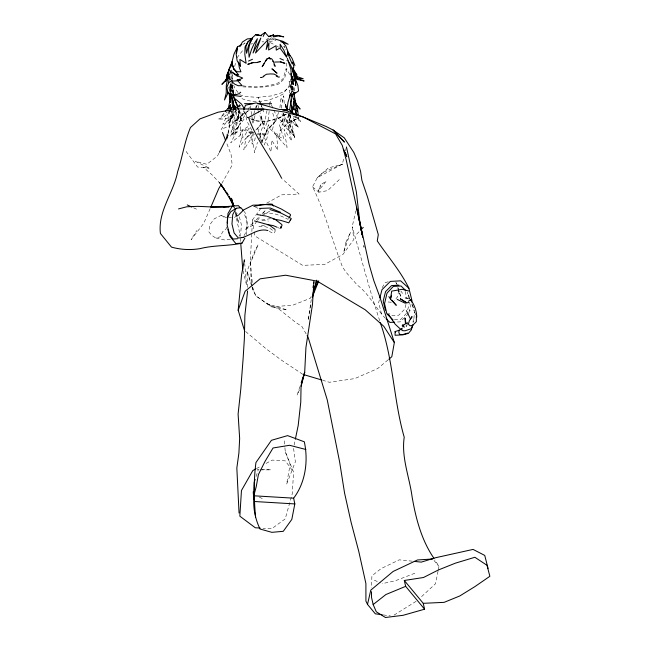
<?xml version="1.0" encoding="UTF-8"?>
<svg xmlns="http://www.w3.org/2000/svg" width="650" height="650" viewBox="0 0 650 650"><rect width="100%" height="100%" fill="white"/><g stroke="black" fill="none" stroke-linecap="round" stroke-linejoin="round"><path stroke-width="0.49" stroke-dasharray="3.25 2.44" d="M232.968 93.844L232.034 88.01L232.066 82.022M289.372 93.039L289.412 90.106L290.241 91.959M288.665 114.603L288.584 118.999L297.359 126.823L292.313 115.513M291.273 80.389L291.127 87.084L292.224 81.12M230.206 94.291L230.604 83.598M292.199 90.334L292.508 82.363M412.157 304.403L414.505 311.959L413.562 322.213M232.611 111.028L232.318 117.024L236.113 110.589M260.942 208.211L252.476 219.911L251.778 232.863M284.919 447.753L285.269 451.709L293.564 472.014L292.313 493.537L285.22 518.887L271.716 528.751L263.023 528.231M269.579 105.544L269.88 100.636L271.229 104.13M251.704 233.878C251.079 250.226 249.251 266.825 251.818 283.067M246.391 234.715L247.138 223.998L244.148 212.542M230.043 92.633L230.409 83.436M256.336 107.892L256.49 105.909L257.652 109.379M291.939 90.269L291.59 80.86M229.832 90.634L230.393 83.696M294.271 90.992L294.442 87.157M230.791 78.739L231.684 69.989L232.668 79.771M279.914 107.697L280.987 97.468L283.701 103.098M232.424 78.796L232.838 74.929M413.002 322.221L413.319 319.467M269.165 111.394L268.125 119.925L264.387 128.919L260.496 112.929M232.107 110.289L230.986 119.202L234.057 112.499M290.794 114.709L290.55 116.626L294.661 137.402L290.981 127.213L286.154 118.536L291.777 141.034L284.082 129.301L287.089 147.355L279.752 139.303L276.559 132.925L277.81 150.231L271.716 140.156L270.985 151.921L262.413 133.396L258.196 140.579M252.688 122.062L253.443 116.553M233.407 111.329L233.009 114.213L228.946 123.492L228.922 115.416L229.759 111.824M239.005 110.752L237.453 121.81L231.002 132.299L234.731 122.769L238.672 114.79L237.412 123.256L230.588 136.134L239.021 125.742L235.779 133.388L230.677 142.854L239.484 136.126L242.572 130.244L242.19 136.419L239.119 147.184L246.098 138.133L243.815 149.776L249.998 140.229L253.191 132.754L252.631 140.619L254.597 152.596L257.465 142.309M398.556 290.493L397.686 296.66L394.266 300.796M311.261 299.553L308.189 320.491L311.212 302.656M228.353 133.689L231.075 115.928L237.421 108.907M255.182 137.759L254.873 139.766L252.2 144.276L249.007 128.131L244.571 135.956L241.418 138.507L240.256 133.624L240.346 122.736L233.578 135.939L232.537 126.311L232.854 117.244L222.787 124.353L228.776 112.474L231.562 111.475M228.004 132.909L230.807 117.349L236.218 110.443M228.946 123.492L231.814 111.54M438.035 571.269L435.549 583.7L420.192 597.903M438.222 570.31L438.994 566.483L434.996 559.951M294.133 445.104L295.149 440.196M405.007 325.658L404.495 327.771M406.941 325.195L406.583 326.852L406.25 325.073M230.457 70.354L230.059 72.199L230.474 70.281M229.84 74.75L230.888 70.029L231.294 78.845M234.691 66.487L235.779 61.815M254.239 231.912L254.824 235.909L302.64 265.354L324.724 264.404L343.07 254.28L353.917 239.338L352.162 226.728L355.842 210.917M385.491 318.394C375.399 307.921 369.143 293.865 357.086 284.919C352.04 278.712 345.922 273.284 342.176 266.126C331.979 239.842 325.114 212.241 312.561 186.834L317.33 177.637L342.379 164.117L343.964 157.446M345.548 150.776L346.223 147.916M407.713 309.863L409.516 302.25M339.308 179.619L327.608 190.612L318.825 192.213L320.548 184.941L326.243 181.114L318.354 191.076L320.548 184.941M288.446 114.676L286.772 121.322L291.127 132.949L282.092 123.557L283.384 118.186L279.346 124.719L283.831 138.612L276.705 135.817L269.108 127.733L275.982 120.486L273.374 124.158L269.108 127.733L266.923 138.393L264.176 144.991L260.959 139.368L258.432 130.772L260.488 124.321L256.279 130.739M405.949 304.428L404.763 309.132L398.734 315.193L391.332 315.599L389.114 313.576M379.381 299.796L378.682 302.551L381.745 315.047M408.907 312.65L411.255 303.469M290.851 78.951L288.892 86.393L282.872 94.153C270.075 101.384 253.232 104.544 239.712 97.597M255.011 115.611L252.964 123.11L251.753 115.57M226.631 226.964L226.102 228.857L222.731 231.668L220.098 236.925L215.394 237.819L211.599 235.162L208.869 231.896L209.869 224.689L214.232 218.822L221.382 215.248L226.801 217.896M278.517 112.336L275.429 122.525L272.358 111.67M253.817 113.799L256.563 104.812M267.028 110.329L264.087 125.491L259.382 114.587M256.076 476.523L258.237 469.893M265.964 132.486L268.531 124.767L266.029 132.998L261.081 143.187L265.964 132.486L274.072 122.525L272.472 129.821L279.467 138.791L280.402 128.399L285.391 118.739L283.221 113.133M299.959 386.547L297.123 395.094L299.926 388.871M229.816 91.593L231.879 85.467M292.622 79.373L289.754 86.434L283.392 92.146L271.7 95.883L258.066 97.346L260.211 102.814M229.003 88.124L230.75 83.98M210.145 208.691L203.702 223.429L191.092 239.671L196.844 230.539M402.976 327.722L403.179 327.283M238.672 114.79L236.015 120.518L236.421 112.353L235.869 110.459L235.999 113.254L233.001 122.501L240.841 116.496L244.782 111.247L247.041 121.347L252.159 130.926M311.114 296.571L310.269 298.326L292.752 305.207L271.602 306.841L255.702 295.766L252.029 287.235M247.561 110.793L241.613 120.705L240.581 110.061M248.007 109.883L250.234 105.324L250.9 109.956M218.912 153.181L217.531 155.894L206.854 164.312L195.284 161.322L209.024 167.984M244.067 235.617L246.504 231.172L247.293 221.772L245.148 212.786L243.929 211.315M238.964 236.356L240.76 233.228L241.386 224.689L239.249 216.369M221.861 183.414L232.172 165.165L231.075 154.529L226.436 142.602M382.135 287.682L385.117 282.75L390.414 281.011M256.937 221.179L254.654 224.331L244.627 229.726L253.549 222.731M257.506 220.391L260.366 216.458M236.966 57.858L243.612 49.294M224.047 113.124L220.927 116.951L227.329 111.897M262.324 214.143L265.59 210.283L261.479 214.191M255.848 130.081L260.951 124.426L261.064 115.789L263.339 125.483L260.471 132.299L260.967 141.213M252.436 131.17L245.83 138.287L253.646 132.039M256.197 219.879L260.821 214.906M406.412 313.398L400.741 319.459L393.023 319.881M356.696 234.171L359.978 230.783M230.344 110.793L224.388 116.691L217.888 119.283L225.981 118.779L235.227 114.628L227.126 121.184L221.089 129.504L244.116 119.112L231.822 134.347L244.156 129.066L249.99 125.434M408.671 313.56L400.278 321.856L395.606 322.108M280.036 130.699L288.113 123.175L297.221 118.633L295.271 116.374M388.058 359.873L377.601 368.607L354.803 378.592L329.339 382.273L322.701 380.283M242.807 44.566L245.009 42.981L243.336 43.826M266.086 39.91L269.287 37.643M269.011 39.479L272.123 37.505M249.194 110.427L243.189 114.173L239.436 122.558L243.474 110.939L247.211 117.154L248.146 117.747L244.27 111.808M266.736 121.477L278.265 118.617L286.471 113.498M394.046 615.103L416.414 601.144M269.693 211.226L262.096 215.532M234.349 217.393L236.056 216.442M266.719 203.141L281.669 194.854L299.073 194.033L282.36 178.921M278.265 118.617L287.316 113.612C276.827 119.567 262.998 124.475 251.436 119.096M256.368 468.626L260.772 466.261M266.061 463.418L272.228 460.094L285.309 460.874L293.564 472.014M250.786 44.289L252.574 43.404M288.113 123.175L297.221 118.633L292.37 115.448M288.665 218.782L287.771 219.188C279.939 215.402 271.391 211.144 262.478 214.086M342.379 164.117L323.416 172.234L317.33 177.637L328.323 167.944L342.834 164.198M414.806 573.259L395.2 580.824L382.119 583.676M264.542 225.079L258.936 226.452C264.095 225.956 269.661 227.094 273.333 231.018L275.389 230.588L274.3 233.082L272.391 233.041L268.653 230.977M234.398 120.786L238.68 119.795L238.176 110.768L238.68 119.795M269.149 40.064L273.78 39.13M228.134 111.767L230.555 111.361M270.489 218.684L260.739 220.139L268.361 221.089M269.181 41.486L275.974 40.601M230.311 239.411L224.274 239.931L215.394 237.819M228.686 217.774L231.522 217.579M391.316 302.258L385.678 301.779M262.007 41.844L263.859 41.819M260.203 469.885L271.026 469.861L257.043 469.357M250.908 118.82L256.433 120.957L267.142 121.144M257.489 133.656L268.19 133.916M257.197 134.412L267.564 134.737M412.279 561.186L399.254 559.837L381.071 568.62L371.906 575.835L371.483 587.876M273.886 39L272.382 38.797L274.146 39.553M383.321 614.924L390.325 615.899M242.694 86.84C254.662 87.571 267.191 87.043 278.549 82.753L283.278 78.39L286.106 68.502L291.338 77.09M242.799 85.816C254.832 87.531 267.751 88.189 279.346 83.72L284.611 78.349L286.991 68.478L286.39 60.141M239.606 94.705L245.399 96.598L258.18 97.346L260.983 104.634M398.572 291.078L397.857 290.818L401.001 292.541M243.23 129.862L254.369 134.322M244.944 129.261L253.776 132.884M247.211 117.154L256.433 120.957M255.556 207.22L258.058 208.309M374.335 580.19L380.388 582.904M277.964 227.638L279.557 228.361M193.586 207.829L197.21 209.479M259.342 497.136L262.982 498.883M270.229 42.608L274.568 44.785M302.77 374.327L281.109 359.905L266.273 348.936L245.269 331.216M221.382 215.248L225.558 218.238M277.176 46.093L278.517 47.149M312.561 186.834L318.825 192.213M220.301 183.755L212.631 175.37L203.466 167.302L209.081 168.131L197.592 167.034L186.111 151.442M295.912 116.431L300.479 121.461L298.058 117.024M220.951 184.446L219.188 182.504L220.358 184.104M434.021 560.487L438.994 566.483M235.178 211.437L237.502 214.256M238.095 92.568L235.024 88.619L233.683 85.191M401.009 291.2L402.577 293.41M284.944 47.759L283.831 46.117L286.154 49.961M232.034 88.01L235.747 93.446M306.15 333.929L301.933 326.527L295.238 322.059L279.134 309.238L266.516 303.501L287.243 309.985L271.602 306.841L255.702 295.766L247.008 271.359L254.8 250.884L258.18 244.652L250.518 262.876L252.566 286.016M231.018 84.281L231.164 87.969L234.325 93.787M273.731 110.272L277.501 117.414L283.164 122.947L282.059 113.921M396.273 282.937L398.036 286.488M288.974 114.294L290.566 117.561L290.461 114.847M414.505 311.959L416 315.274M260.569 103.724L262.364 108.274M262.722 109.184L263.794 111.922M271.57 105.008L272.919 108.501M261.341 105.544L263.096 110.094M285.269 451.709L290.127 464.539L286.577 484.339L295.36 461.784L293.524 448.053M397.971 287.723L398.686 289.608M257.733 104.821L258.96 108.428M294.661 137.402L290.607 125.385L288.966 113.758M395.834 282.051L396.476 283.961M397.751 287.796L400.952 297.359L398.97 290.574M257.936 110.248L258.806 112.848M233.423 93.389L232.204 89.733L231.944 84.5M283.043 113.23L284.619 118.016L285.09 125.401L293.589 135.468L289.372 125.125L288.933 114.644M251.737 286.301L247.008 271.359L247.488 288.007M234.057 206.903L234.943 209.779M235.682 212.615L238.81 223.137L235.714 212.623M379.706 320.661C369.371 289.664 361.343 258.074 352.162 226.728M297.749 117.366L298.773 120.957L298.407 117.211M412.514 304.769L414.253 311.058M291.2 89.391L289.104 81.339L290.851 87.579L290.973 90.326M289.738 115.188L290.989 120.299L298.829 127.936L294.06 120.315L294.019 116.586M243.002 270.619L246.561 285.261L244.733 263.624M405.153 291.484L406.916 298.805M233.643 205.977L234.097 207.935M235.243 212.818L240.378 236.275M407.225 292.037L407.639 293.898M239.184 110.338L240.849 120.364L238.769 108.355M239.428 104.333L240.199 108.152M293.174 81.713L293.702 84.427L293.564 90.569M228.759 87.076L229.539 91.821M251.599 114.628L251.03 110.882M252.444 287.048L252.915 290.038L252.655 287.024M231.164 87.969L231.953 92.974M292.996 89.83L291.842 81.039M363.732 245.31L364.024 247.293L363.764 245.286M291.996 90.147L291.468 80.819M252.476 219.911L254.093 230.912M232.537 84.996L233.594 93.925M232.497 84.947L233.456 93.763M231.392 84.524L232.196 92.227M291.744 80.99L292.638 89.765M284.318 440.838L284.838 446.769M293.54 82.493L293.702 84.427L293.621 81.624M231.018 92.243L230.823 84.508M281.637 108.306L281.499 106.438L283.725 95.867L284.269 104.26M292.646 80.381L292.914 90.439M230.888 84.663L231.002 91.569M240.736 238.233L240.752 242.556M345.93 242.247L343.671 252.428L350.594 231.977L345.93 242.247"/><path stroke-width="0.97" d="M231.579 94.388L234.398 109.306L233.326 108.623L235.137 107.835L235.146 106.226L234.081 106.535L233.545 110.37M231.018 109.208L231.043 107.339M255.58 517.254C253.963 498.964 253.508 480.837 255.946 462.54L271.464 440.294L287.601 435.622L304.314 441.797C308.433 460.793 305.589 482.446 293.637 498.176L294.824 503.921L291.817 519.415L283.27 531.318L271.854 532.334L260.033 529.019C255.198 519.001 253.061 508.064 253.849 496.974M253.898 495.007L254.223 482.211L255.149 479.367M291.972 96.314L292.045 94.323M230.661 109.444L230.774 107.518M227.167 222.958L227.581 217.271L230.717 211.786L236.161 208.309L240.898 207.643L243.328 210.576M291.647 94.006L290.786 102.993L292.004 107.656L297.562 111.337L293.215 108.647L293.516 101.481L295.108 107.624L295.628 112.58L297.082 115.245M244.522 330.582L238.168 310.245L241.597 274.649L244.392 259.854L244.562 261.739M293.898 94.941L294.084 92.966M226.834 138.905L227.305 134.046M232.05 83.712L232.221 81.957L234.707 84.134L238.144 85.719L242.109 85.662L237.071 80.047M229.564 107.965L229.759 106.015M230.149 102.115L230.344 100.173L228.816 92.771M247.593 290.989L244.871 315.348L244.376 338.544L243.141 358.288L240.768 389.415L238.103 414.082L239.655 438.506L238.891 453.148L236.836 468.041L239.054 513.061M402.244 328.258L399.474 330.151L395.094 331.581L395.078 335.286L403.203 334.807L407.721 333.06M291.151 111.832L291.874 106.072M287.016 109.476L287.974 102.432L290.615 93.551L289.445 96.736L292.11 90.813L293.743 92.568L295.392 93.121L298.553 90.968L297.854 85.329L296.01 80.722M236.551 53.462L237.477 46.8L241.662 44.679M313.016 287.592L313.308 285.594M313.601 283.603L313.893 281.604L312.479 304.468L305.939 347.449L304.688 372.312L301.129 386.206M292.256 112.694L293.101 107.047L292.248 112.198L294.019 114.294M399.149 330.159L398.808 332.353L399.547 334.319L401.976 334.62L408.281 333.491L411.263 330.005L412.677 324.976M289.632 109.883L291.468 99.222M243.807 109.988L245.472 105.227L256.141 102.911L279.045 109.419L283.481 109.614L303.038 116.951L335.587 133.908L342.274 145.413L346.141 159.648L369.111 264.412L373.831 280.694L379.852 296.944L394.347 342.55L391.796 356.752L388.806 359.247M230.246 67.267L227.679 73.263L226.566 79.251L221.894 84.337L225.599 80.616L228.312 75.473L226.289 85.605L226.232 93.039L224.494 100.002L227.305 94.453L227.874 91.78M260.52 35.555L255.759 34.645L247.829 42.014L245.026 46.938L244.831 54.356L246.114 63.286L239.891 59.402L240.403 66.146L238.542 62.083L239.273 67.413L240.939 71.817L236.641 71.703L233.61 68.413L231.879 62.888L233.805 69.152L238.794 75.083L234.796 74.132L232.018 72.069L235.544 75.067L242.678 78.081L237.006 80.868L232.399 81.087L228.857 78.195L229.198 76.481M295.352 439.213L298.196 425.474L300.763 402.188L301.08 385.466L304.688 372.312L301.218 382.752M407.119 324.374L407.469 322.725L402.139 325.829L403.593 326.422M229.214 77.586L228.499 83.273M228.126 108.924L229.84 101.262L229.824 93.527M273.138 36.961L273.609 34.881L268.946 36.611M382.314 614.786L375.31 613.811L367.51 604.394L370.776 590.159L393.12 571.456L417.487 559.967L432.778 558.984M229.97 110.931L230.604 108.233L232.237 108.176M312.349 297.757L316.737 280.15L312.991 293.394M379.852 297.96L381.973 289.697L390.366 281.409L400.652 280.841L408.899 288.218L411.962 300.714M411.564 318.142L411.978 316.55L409.305 320.873L408.379 324.171L409.963 325.739L412.474 325.536L416.349 321.669L416.374 316.103M229.881 107.981L230.393 106.048M391.584 295.279L390.479 299.162L396.273 305.289L391.966 300.243M232.294 61.644L230.831 66.462L233.992 54.104L237.477 46.8L236.137 53.861L237.12 60.694L240.403 66.146M412.921 325L411.458 328.64L405.104 330.793L402.707 330.671L401.513 329.127M227.679 73.263L225.648 81.599L229.222 74.035M281.133 227.687L282.043 225.111L281.669 224.412L275.007 219.261L267.451 216.434M238.168 310.245L245.131 291.273L260.122 278.834L285.642 275.218L317.249 281.174L365.202 309.766L383.744 326.267L394.347 342.55M312.203 297.277L318.744 280.832M228.743 109.078L230.588 104.487M232.204 61.596L228.727 69.802L228.857 78.195M210.933 206.862L218.766 188.589L221.349 184.275M226.338 75.936L229.222 69.688M316.16 286.057L318.264 281.669M263.161 36.408L265.078 32.5L268.71 36.579L270.587 35.929M219.367 152.279L228.085 135.111M289.055 218.018L290.631 214.939L289.77 213.988L281.296 209.007L272.992 205.237M239.874 46.686L242.409 42.023L247.333 38.903L252.484 38.488L247.829 42.014L245.879 46.8L246.602 53.251L248.56 45.297L252.517 38.017L249.803 43.574L248.617 49.351L249.088 57.257L251.509 49.457L254.109 43.786L257.4 38.716L253.053 53.007L260.837 38.025L255.491 53.016L268.076 39.666L266.151 49.53L269.002 42.746L268.613 50.017L276.055 45.695L276.266 50.139L280.312 47.864L280.142 44.257L283.928 50.326L286.544 57.273L288.015 51.691L285.764 45.898L282.246 41.722M236.161 208.309L232.757 214.524L231.969 223.933L234.114 232.919L238.363 238.062L243.092 237.396M265.785 60.921L266.736 59.231L268.791 58.199L271.651 58.76L273.008 60.669L275.161 66.324L273.951 64.764M240.37 207.968L238.485 205.684L232.31 206.05L227.996 213.501L227.175 225.193L230.165 236.657L235.828 243.514L242.003 243.149L244.879 238.176M264.298 63.432L262.178 66.674L266.882 58.89L268.791 58.199L270.116 58.817M290.225 220.009L291.168 218.611L288.779 222.836L280.67 220.366L273.252 219.034M225.298 111.589L227.784 108.526L232.635 107.234L231.181 94.226M295.295 92.56L294.166 93.828L292.443 94.429M361.294 229.426L363.261 227.394M239.249 214.37L243.726 209.869L252.964 205.164L262.381 204.961L269.23 204.011L272.139 204.157L273.447 206.026M373.165 604.557L385.889 594.539L405.657 586.349L424.588 609.196L403.106 615.306L385.434 617.5L376.301 611.796L373.165 604.557L371.532 597.456L371.507 591.703M240.736 92.211C237.388 96.054 231.953 94.567 227.882 92.893L226.842 87.263L228.816 82.55L232.018 80.819M408.363 301.324L410.686 299.674C414.318 304.785 416.731 310.871 416.756 317.2M265.078 32.5L260.455 35.563L255.759 34.645L261.422 35.823M263.437 76.172L266.435 74.263L270.392 73.921L274.056 74.059L277.331 75.798M259.707 61.953L260.414 61.514L257.855 62.01M236.909 215.971L238.607 215.012M255.482 469.105L252.842 470.527L241.459 490.498L239.842 516.173L255.287 527.767L260.122 528.06M291.298 79.43L293.857 79.138M248.519 61.051L252.501 59.264M261.349 77.561L263.9 76.546M269.279 36.562L273.609 34.881M242.06 237.616C250.632 235.284 258.529 227.857 267.906 230.571M253.045 62.481L247.772 64.342L252.956 62.676L258.026 62.514M178.531 208.918L186.737 206.789L197.624 206.334L213.582 207.033M253.89 206.489L262.852 204.409L272.114 204.977M273.869 36.839L278.72 35.953L283.717 36.855L277.826 35.376L273.439 35.774M406.746 302.859L400.457 298.886L406.746 302.859L408.801 302.494M260.479 77.521L260.967 77.439M404.308 580.474L423.524 577.492L438.222 570.042L455.374 563.168L474.882 557.278L487.004 565.289L489.864 576.298L474.833 586.658L459.729 595.993L444.121 602.347L423.239 603.322L404.308 580.474L405.657 586.349M242.003 243.149C228.109 246.147 213.801 245.099 200.013 248.641C190.515 250.217 180.789 249.706 171.511 247.13L160.42 233.472C157.69 211.25 173.672 192.766 177.645 171.673C182.447 157.048 184.486 141.765 190.474 127.506L200.013 118.861L218.043 112.214L237.421 108.907L263.876 109.103L284.546 111.995L303.038 116.951L325.934 126.409L333.125 130.041L344.264 137.808L353.844 152.482L357.451 160.851L360.571 171.348L361.896 180.302L367.551 197.145L378.3 234.618L377.268 240.906C387.879 256.612 400.595 271.123 408.899 288.218M212.924 207.106L211.014 207.049L223.478 206.879L232.31 206.05M237.616 238.713L233.163 239.054L229.084 234.122M399.002 285.163L391.601 285.569L385.572 291.631L383.199 301.039L385.401 310.196M394.672 322.164L389.992 322.416L386.246 319.069M259.472 208.431L270.213 208.024L280.475 212.233M274.666 62.059L280.296 61.937L284.936 63.326L280.394 61.742M271.546 103.716L258.115 103.772M250.908 109.354L263.876 109.103L248.552 117.487C256.222 139.531 271.107 157.633 281.629 178.263M211.014 207.049L228.938 206.83M223.478 206.879L229.141 206.822M244.546 103.618L253.102 103.699M282.49 109.972L287.406 110.077L285.464 104.479L285.797 107.486M293.637 498.176L253.784 495.788L256.206 486.736L258.416 474.549L265.005 461.451L273.041 447.988L289.583 445.282L305.898 449.499M254.963 501.54L294.824 503.921M414.286 561.389L421.298 562.12L435.402 557.773L473.078 549.413L484.746 555.425L488.061 568.433M279.021 76.944L279.508 77.009M267.345 224.656L273.049 225.534L277.168 227.281M257.148 214.557L266.549 216.174M241.158 96.517L233.992 95.469L230.384 93.714M405.348 297.936L408.168 298.496M280.662 41.6L288.161 44.241L282.904 41.332L274.706 38.943M269.921 209.552L281.158 213.151L290.209 217.791M408.696 291.013L402.252 289.291L391.698 291.127L390.479 299.162L388.887 296.636M268.743 224.859L254.475 220.919M303.721 374.611L321.75 379.998M237.299 79.657L240.378 80.706L239.306 79.194M276.266 76.204L278.484 77.098M279.979 58.516L283.546 60.092M187.241 204.945L191.774 207.009M397.207 299.39L405.381 303.306M285.098 110.679L283.481 109.614L289.429 109.582L292.671 113.352M295.076 78.041L297.277 79.511L304.135 81.014L296.709 78.398L295.336 77.228M272.699 61.181L273.268 61.587M269.612 225.29L275.096 229.409M294.019 76.009L296.912 78.244L303.201 78.772L296.124 76.286L293.442 72.41L296.506 76.147L297.871 79.365L295.384 76.278L293.191 72.28L292.671 67.811L297.017 75.286L292.654 69.485L293.873 67.047L292.687 62.059L292.183 63.895L287.723 53.462M269.88 58.191L269.165 57.623L270.254 59.142M235.251 98.873L241.459 104.073L244.652 109.216M401.44 329.989L395.233 324.261L387.961 313.698M405.852 290.696L401.042 285.992L393.323 286.414L387.018 293.15L384.54 303.623L386.839 313.836L393.023 319.881M220.935 184.909L227.939 194.521M280.524 48.742L285.764 55.973M224.567 189.524L220.951 184.446L233.179 204.027L233.74 205.936L231.416 198.266L233.764 205.944M287.771 52.13L292.094 58.386L294.929 65.536M395.094 331.581L395.493 332.158M226.826 192.831L227.955 194.488M287.893 60.751C292.346 66.357 293.475 73.726 294.783 80.592L295.693 79.154L295.392 85.589L295.831 85.524L295.709 81.859L293.564 79.763L293.621 81.624M287.731 52.211L289.827 55.445L287.666 52.016M233.244 68.047L234.219 69.558M433.948 558.293C421.427 540.101 415.773 518.229 412.084 496.714C409.435 476.994 401.204 457.332 404.219 437.239C393.412 399.693 393.518 359.661 380.258 322.595M307.133 335.611L308.116 337.293L327.259 399.937L339.633 461.971L344.549 492.96L351.073 522.194L358.776 551.444L365.901 583.538L365.918 601.096L367.51 604.394M406.388 310.651L410.597 319.207M229.45 197.056L233.179 204.027L233.643 205.977M409.581 310.139L409.866 310.708M232.269 94.282L237.827 106.283L240.183 105.528L235.722 107.949L233.699 104.731L235.137 107.835M294.978 109.322L297.229 115.57M410.686 299.674L411.775 302.071M228.922 196.219L233.334 206.164M343.566 149.224L346.799 156.812L345.434 152.799M222.503 132.511L225.721 140.766M238.648 109.834L234.065 97.898L233.707 94.916M292.703 77.935L292.11 76.286L292.996 80.811M236.568 74.433L237.161 76.164M287.3 58.273L290.883 69.209L291.509 78.406L291.086 73.604L292.151 79.032M409.516 298.878L408.428 295.141M232.302 98.126L233.675 102.871M235.048 107.616L235.592 109.509M227.906 229.499L228.849 233.204M423.239 603.322L424.588 609.196M297.05 109.85L293.914 93.421M356.533 207.959L361.969 233.415L358.686 217.092L360.75 227.695M346.45 146.965L356.338 191.734L359.767 221.666L362.099 234.382L361.124 229.621M362.643 237.323L361.124 228.532L362.074 234.398M230.214 93.722L231.034 98.654M402.756 324.577L403.041 326.381M292.549 93.876C292.638 99.889 295.588 105.162 300.129 109.046L296.644 104.845L294.929 101.546L294.271 98.329L295.466 104.26L297.668 109.712L298.22 115.334M405.917 323.294L405.056 318.094L405.413 323.537M230.076 93.673L230.555 102.497M253.216 491.863L253.801 498.94M240.752 243.417L242.767 269.636M280.694 226.696L280.832 228.548M272.894 69.591L271.919 68.803L277.03 73.214L272.894 69.591M340.202 137.418L333.125 130.041L344.378 142.114L340.202 137.418"/></g></svg>
